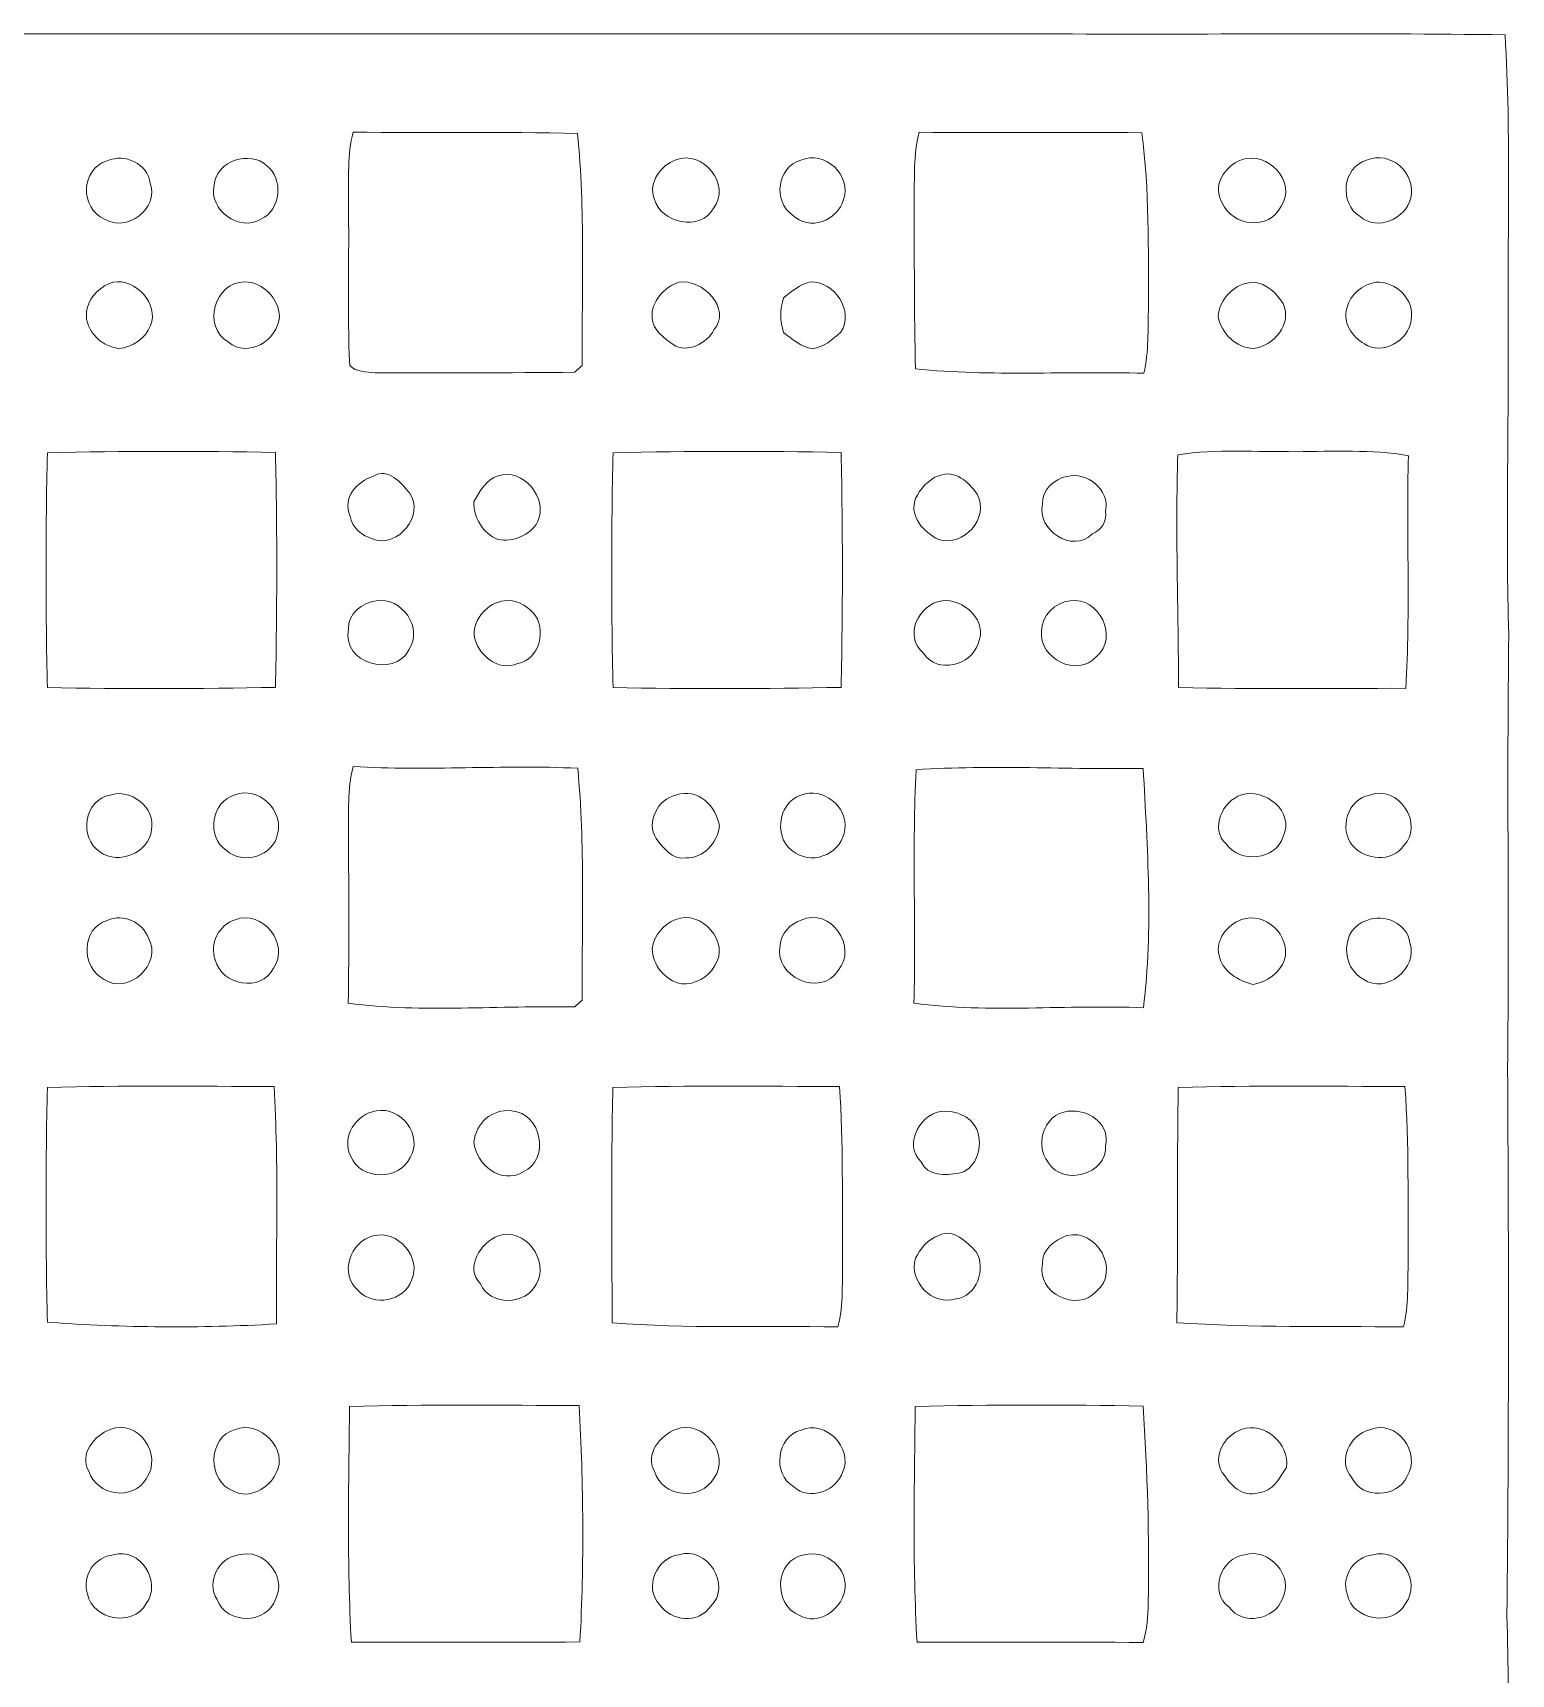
# Model space of a CAD drawing. Header units: centimetres. Extents: x -15.9 to 15.9, y -16 to 16.
# Drawn here: x 0.02 to 15.88, y -1.61 to 15.99 of the extents above; entities that cross this region are included whole.
import ezdxf

# ---------------------------------------------------------------- set-up
doc = ezdxf.new("R2010")
doc.units = ezdxf.units.CM
doc.header["$MEASUREMENT"] = 0
doc.layers.add('Layer 1', color=7, linetype='Continuous')

msp = doc.modelspace()

# ---------------------------------------------------------------- linework, layer by layer
at = {"layer": 'Layer 1', "color": 251, "lineweight": 9}
for points, knots in [([(-15.84223, 15.97032), (-15.18677, 15.98866), (-14.53061, 15.98125), (-13.87479, 15.98161), (-13.87479, 15.98161), (-5.5256, 15.98161), (2.82325, 15.98161), (11.17244, 15.98161), (11.17244, 15.98161), (12.71972, 15.97561), (14.26736, 15.99395), (15.81464, 15.97244), (15.81464, 15.97244), (15.87955, 14.88976), (15.83757, 13.80532), (15.84745, 12.72159), (15.84745, 12.72159), (15.85168, 11.66008), (15.8224, 10.59822), (15.8538, 9.5367), (15.8538, 9.5367), (15.83334, 7.98555), (15.85733, 6.43438), (15.84145, 4.88322), (15.84145, 4.88322), (15.8531, 2.92636), (15.85627, 0.9695), (15.83299, -0.987), (15.83299, -0.987), (15.86721, -2.02205), (15.8344, -3.05746), (15.85027, -4.09251), (15.85027, -4.09251), (15.84286, -7.57408), (15.84957, -11.056), (15.84921, -14.53756), (15.84921, -14.53756), (15.83475, -15.01875), (15.87638, -15.50452), (15.81605, -15.98324), (15.81605, -15.98324), (5.26976, -15.97548), (-5.27689, -15.98289), (-15.82318, -15.97972), (-15.82318, -15.97972), (-15.87822, -15.07519), (-15.84012, -14.16891), (-15.85035, -13.26368), (-15.85035, -13.26368), (-15.84506, -3.51889), (-15.86093, 6.22589), (-15.84223, 15.97032), (-15.84223, 15.97032), (-15.84223, 15.97032), (-15.84223, 15.97032), (-15.84223, 15.97032)], [0, 0, 0, 0, 0.06666667, 0.06666667, 0.06666667, 0.06666667, 0.13333333, 0.13333333, 0.13333333, 0.13333333, 0.2, 0.2, 0.2, 0.2, 0.26666667, 0.26666667, 0.26666667, 0.26666667, 0.33333333, 0.33333333, 0.33333333, 0.33333333, 0.4, 0.4, 0.4, 0.4, 0.46666667, 0.46666667, 0.46666667, 0.46666667, 0.53333333, 0.53333333, 0.53333333, 0.53333333, 0.6, 0.6, 0.6, 0.6, 0.66666667, 0.66666667, 0.66666667, 0.66666667, 0.73333333, 0.73333333, 0.73333333, 0.73333333, 0.8, 0.8, 0.8, 0.8, 0.86666667, 0.86666667, 0.86666667, 0.86666667, 1, 1, 1, 1]), ([(3.45719, 14.92892), (3.39157, 14.68621), (3.4138, 14.43115), (3.40639, 14.18244), (3.40639, 14.18244), (3.41768, 13.59648), (3.39334, 13.01016), (3.4205, 12.42455), (3.4205, 12.42455), (3.49211, 12.35435), (3.59901, 12.35611), (3.69214, 12.348), (3.69214, 12.348), (4.40652, 12.34059), (5.12124, 12.34835), (5.83597, 12.35258), (5.83597, 12.35258), (5.86137, 12.37692), (5.88677, 12.40127), (5.91252, 12.42561), (5.91252, 12.42561), (5.91252, 13.25534), (5.94604, 14.08754), (5.8656, 14.91445), (5.8656, 14.91445), (5.06303, 14.9335), (4.25976, 14.91657), (3.45719, 14.92892), (3.45719, 14.92892), (3.45719, 14.92892), (3.45719, 14.92892), (3.45719, 14.92892)], [0, 0, 0, 0, 0.11111111, 0.11111111, 0.11111111, 0.11111111, 0.22222222, 0.22222222, 0.22222222, 0.22222222, 0.33333333, 0.33333333, 0.33333333, 0.33333333, 0.44444444, 0.44444444, 0.44444444, 0.44444444, 0.55555556, 0.55555556, 0.55555556, 0.55555556, 0.66666667, 0.66666667, 0.66666667, 0.66666667, 0.77777778, 0.77777778, 0.77777778, 0.77777778, 1, 1, 1, 1]), ([(9.52779, 14.92751), (9.46711, 14.68409), (9.48052, 14.4308), (9.47452, 14.18244), (9.47452, 14.18244), (9.47699, 13.58448), (9.47593, 12.98652), (9.49004, 12.38892), (9.49004, 12.38892), (10.3039, 12.30672), (11.12305, 12.36669), (11.93903, 12.34165), (11.93903, 12.34165), (11.99441, 12.57448), (11.98065, 12.81649), (11.98983, 13.05355), (11.98983, 13.05355), (11.98665, 13.67691), (11.99794, 14.30309), (11.91821, 14.92257), (11.91821, 14.92257), (11.12129, 14.92539), (10.3247, 14.92045), (9.52779, 14.92751), (9.52779, 14.92751), (9.52779, 14.92751), (9.52779, 14.92751), (9.52779, 14.92751)], [0, 0, 0, 0, 0.125, 0.125, 0.125, 0.125, 0.25, 0.25, 0.25, 0.25, 0.375, 0.375, 0.375, 0.375, 0.5, 0.5, 0.5, 0.5, 0.625, 0.625, 0.625, 0.625, 0.75, 0.75, 0.75, 0.75, 1, 1, 1, 1]), ([(0.81946, 14.62165), (0.53371, 14.53804), (0.52136, 14.108), (0.79159, 13.99617), (0.79159, 13.99617), (1.02231, 13.84624), (1.38109, 14.10942), (1.28019, 14.37964), (1.28019, 14.37964), (1.25832, 14.59025), (1.00749, 14.70455), (0.81946, 14.62165), (0.81946, 14.62165), (0.81946, 14.62165), (0.81946, 14.62165), (0.81946, 14.62165)], [0, 0, 0, 0, 0.2, 0.2, 0.2, 0.2, 0.4, 0.4, 0.4, 0.4, 0.6, 0.6, 0.6, 0.6, 1, 1, 1, 1]), ([(2.19141, 14.62765), (2.07429, 14.59166), (1.97516, 14.48265), (1.96528, 14.35918), (1.96528, 14.35918), (1.90602, 14.09284), (2.2401, 13.85154), (2.46834, 13.99547), (2.46834, 13.99547), (2.6839, 14.09319), (2.71458, 14.42903), (2.52832, 14.57014), (2.52832, 14.57014), (2.44118, 14.65763), (2.30325, 14.6594), (2.19141, 14.62765), (2.19141, 14.62765), (2.19141, 14.62765), (2.19141, 14.62765), (2.19141, 14.62765)], [0, 0, 0, 0, 0.16666667, 0.16666667, 0.16666667, 0.16666667, 0.33333333, 0.33333333, 0.33333333, 0.33333333, 0.5, 0.5, 0.5, 0.5, 0.66666667, 0.66666667, 0.66666667, 0.66666667, 1, 1, 1, 1]), ([(6.91723, 14.63012), (6.75778, 14.57297), (6.62125, 14.3874), (6.68581, 14.2156), (6.68581, 14.2156), (6.75601, 13.94784), (7.18923, 13.85824), (7.32469, 14.11577), (7.32469, 14.11577), (7.51872, 14.35954), (7.20581, 14.7483), (6.91723, 14.63012), (6.91723, 14.63012), (6.91723, 14.63012), (6.91723, 14.63012), (6.91723, 14.63012)], [0, 0, 0, 0, 0.2, 0.2, 0.2, 0.2, 0.4, 0.4, 0.4, 0.4, 0.6, 0.6, 0.6, 0.6, 1, 1, 1, 1]), ([(8.25919, 14.62765), (8.00908, 14.5578), (7.95405, 14.18703), (8.17171, 14.03921), (8.17171, 14.03921), (8.34528, 13.86212), (8.65784, 13.97748), (8.71675, 14.20537), (8.71675, 14.20537), (8.812, 14.46537), (8.51673, 14.73665), (8.25919, 14.62765), (8.25919, 14.62765), (8.25919, 14.62765), (8.25919, 14.62765), (8.25919, 14.62765)], [0, 0, 0, 0, 0.2, 0.2, 0.2, 0.2, 0.4, 0.4, 0.4, 0.4, 0.6, 0.6, 0.6, 0.6, 1, 1, 1, 1]), ([(12.98536, 14.63012), (12.8058, 14.56979), (12.6661, 14.34472), (12.78111, 14.16974), (12.78111, 14.16974), (12.88729, 13.91468), (13.28628, 13.87164), (13.41152, 14.1327), (13.41152, 14.1327), (13.58756, 14.39517), (13.26265, 14.73489), (12.98536, 14.63012), (12.98536, 14.63012), (12.98536, 14.63012), (12.98536, 14.63012), (12.98536, 14.63012)], [0, 0, 0, 0, 0.2, 0.2, 0.2, 0.2, 0.4, 0.4, 0.4, 0.4, 0.6, 0.6, 0.6, 0.6, 1, 1, 1, 1]), ([(14.32663, 14.62765), (14.0691, 14.55497), (14.03029, 14.15951), (14.2596, 14.02334), (14.2596, 14.02334), (14.44234, 13.86141), (14.74961, 13.9997), (14.80146, 14.2216), (14.80146, 14.2216), (14.8632, 14.49218), (14.58733, 14.7363), (14.32663, 14.62765), (14.32663, 14.62765), (14.32663, 14.62765), (14.32663, 14.62765), (14.32663, 14.62765)], [0, 0, 0, 0, 0.2, 0.2, 0.2, 0.2, 0.4, 0.4, 0.4, 0.4, 0.6, 0.6, 0.6, 0.6, 1, 1, 1, 1]), ([(0.88402, 13.3206), (0.7549, 13.27827), (0.63461, 13.17702), (0.60568, 13.03909), (0.60568, 13.03909), (0.54923, 12.82707), (0.74361, 12.63092), (0.94152, 12.60835), (0.94152, 12.60835), (1.08757, 12.61893), (1.23292, 12.71242), (1.28301, 12.85353), (1.28301, 12.85353), (1.38002, 13.08848), (1.12179, 13.35976), (0.88402, 13.3206), (0.88402, 13.3206), (0.88402, 13.3206), (0.88402, 13.3206), (0.88402, 13.3206)], [0, 0, 0, 0, 0.16666667, 0.16666667, 0.16666667, 0.16666667, 0.33333333, 0.33333333, 0.33333333, 0.33333333, 0.5, 0.5, 0.5, 0.5, 0.66666667, 0.66666667, 0.66666667, 0.66666667, 1, 1, 1, 1]), ([(2.29337, 13.32237), (1.96881, 13.31919), (1.83511, 12.83871), (2.11768, 12.67784), (2.11768, 12.67784), (2.32901, 12.49722), (2.65073, 12.69619), (2.66661, 12.94737), (2.66661, 12.94737), (2.66344, 13.1421), (2.48845, 13.32131), (2.29337, 13.32237), (2.29337, 13.32237), (2.29337, 13.32237), (2.29337, 13.32237), (2.29337, 13.32237)], [0, 0, 0, 0, 0.2, 0.2, 0.2, 0.2, 0.4, 0.4, 0.4, 0.4, 0.6, 0.6, 0.6, 0.6, 1, 1, 1, 1]), ([(6.95145, 13.31955), (6.79482, 13.2631), (6.64877, 13.11247), (6.665, 12.93572), (6.665, 12.93572), (6.6717, 12.80449), (6.79235, 12.71806), (6.89148, 12.65033), (6.89148, 12.65033), (7.04247, 12.55014), (7.24955, 12.66232), (7.32787, 12.80625), (7.32787, 12.80625), (7.52084, 13.03485), (7.2051, 13.35941), (6.95145, 13.31955), (6.95145, 13.31955), (6.95145, 13.31955), (6.95145, 13.31955), (6.95145, 13.31955)], [0, 0, 0, 0, 0.16666667, 0.16666667, 0.16666667, 0.16666667, 0.33333333, 0.33333333, 0.33333333, 0.33333333, 0.5, 0.5, 0.5, 0.5, 0.66666667, 0.66666667, 0.66666667, 0.66666667, 1, 1, 1, 1]), ([(8.36045, 13.32202), (8.25073, 13.29626), (8.16007, 13.21936), (8.0754, 13.15162), (8.0754, 13.15162), (8.03413, 13.03274), (8.03413, 12.89798), (8.0754, 12.77944), (8.0754, 12.77944), (8.16713, 12.70889), (8.26485, 12.61928), (8.3855, 12.60411), (8.3855, 12.60411), (8.50509, 12.61928), (8.60245, 12.70571), (8.68994, 12.78227), (8.68994, 12.78227), (8.8367, 13.00945), (8.61762, 13.33295), (8.36045, 13.32202), (8.36045, 13.32202), (8.36045, 13.32202), (8.36045, 13.32202), (8.36045, 13.32202)], [0, 0, 0, 0, 0.14285714, 0.14285714, 0.14285714, 0.14285714, 0.28571429, 0.28571429, 0.28571429, 0.28571429, 0.42857143, 0.42857143, 0.42857143, 0.42857143, 0.57142857, 0.57142857, 0.57142857, 0.57142857, 0.71428571, 0.71428571, 0.71428571, 0.71428571, 1, 1, 1, 1]), ([(13.12083, 13.31743), (12.9201, 13.31708), (12.74865, 13.14457), (12.73595, 12.94737), (12.73595, 12.94737), (12.77511, 12.76957), (12.9261, 12.61505), (13.11307, 12.60835), (13.11307, 12.60835), (13.33003, 12.63057), (13.5364, 12.8694), (13.43304, 13.09024), (13.43304, 13.09024), (13.3639, 13.19854), (13.25489, 13.3079), (13.12083, 13.31743), (13.12083, 13.31743), (13.12083, 13.31743), (13.12083, 13.31743), (13.12083, 13.31743)], [0, 0, 0, 0, 0.16666667, 0.16666667, 0.16666667, 0.16666667, 0.33333333, 0.33333333, 0.33333333, 0.33333333, 0.5, 0.5, 0.5, 0.5, 0.66666667, 0.66666667, 0.66666667, 0.66666667, 1, 1, 1, 1]), ([(14.42893, 13.3199), (14.28429, 13.2945), (14.14636, 13.18796), (14.11708, 13.03909), (14.11708, 13.03909), (14.07016, 12.87999), (14.17599, 12.73429), (14.30475, 12.65774), (14.30475, 12.65774), (14.49525, 12.52685), (14.78241, 12.69548), (14.8057, 12.91209), (14.8057, 12.91209), (14.85191, 13.1354), (14.63848, 13.32942), (14.42893, 13.3199), (14.42893, 13.3199), (14.42893, 13.3199), (14.42893, 13.3199), (14.42893, 13.3199)], [0, 0, 0, 0, 0.16666667, 0.16666667, 0.16666667, 0.16666667, 0.33333333, 0.33333333, 0.33333333, 0.33333333, 0.5, 0.5, 0.5, 0.5, 0.66666667, 0.66666667, 0.66666667, 0.66666667, 1, 1, 1, 1]), ([(0.17705, 11.49004), (0.15835, 10.65008), (0.158, 9.80941), (0.17705, 8.96944), (0.17705, 8.96944), (0.99267, 8.95463), (1.8083, 8.95463), (2.62393, 8.97262), (2.62393, 8.97262), (2.64226, 9.81258), (2.64263, 10.65325), (2.62393, 11.49322), (2.62393, 11.49322), (1.8083, 11.50803), (0.99232, 11.50839), (0.17705, 11.49004), (0.17705, 11.49004), (0.17705, 11.49004), (0.17705, 11.49004), (0.17705, 11.49004)], [0, 0, 0, 0, 0.16666667, 0.16666667, 0.16666667, 0.16666667, 0.33333333, 0.33333333, 0.33333333, 0.33333333, 0.5, 0.5, 0.5, 0.5, 0.66666667, 0.66666667, 0.66666667, 0.66666667, 1, 1, 1, 1]), ([(6.24484, 11.49004), (6.22614, 10.65008), (6.22579, 9.80941), (6.24484, 8.96944), (6.24484, 8.96944), (7.06046, 8.95463), (7.87608, 8.95463), (8.69171, 8.97262), (8.69171, 8.97262), (8.71005, 9.81258), (8.7104, 10.65325), (8.69171, 11.49322), (8.69171, 11.49322), (7.87608, 11.50803), (7.06011, 11.50839), (6.24484, 11.49004), (6.24484, 11.49004), (6.24484, 11.49004), (6.24484, 11.49004), (6.24484, 11.49004)], [0, 0, 0, 0, 0.16666667, 0.16666667, 0.16666667, 0.16666667, 0.33333333, 0.33333333, 0.33333333, 0.33333333, 0.5, 0.5, 0.5, 0.5, 0.66666667, 0.66666667, 0.66666667, 0.66666667, 1, 1, 1, 1]), ([(12.30345, 11.46817), (12.2784, 10.63738), (12.30838, 9.80165), (12.31262, 8.96944), (12.31262, 8.96944), (13.12436, 8.95216), (13.93645, 8.96308), (14.74855, 8.96204), (14.74855, 8.96204), (14.80005, 9.79247), (14.75384, 10.62538), (14.77748, 11.45688), (14.77748, 11.45688), (14.38025, 11.52955), (13.97208, 11.49815), (13.57133, 11.50486), (13.57133, 11.50486), (13.1487, 11.49322), (12.72184, 11.53414), (12.30345, 11.46817), (12.30345, 11.46817), (12.30345, 11.46817), (12.30345, 11.46817), (12.30345, 11.46817)], [0, 0, 0, 0, 0.14285714, 0.14285714, 0.14285714, 0.14285714, 0.28571429, 0.28571429, 0.28571429, 0.28571429, 0.42857143, 0.42857143, 0.42857143, 0.42857143, 0.57142857, 0.57142857, 0.57142857, 0.57142857, 0.71428571, 0.71428571, 0.71428571, 0.71428571, 1, 1, 1, 1]), ([(3.6745, 11.23675), (3.50164, 11.18418), (3.33725, 11.00638), (3.42438, 10.81024), (3.42438, 10.81024), (3.4392, 10.68218), (3.55808, 10.60139), (3.67097, 10.56259), (3.67097, 10.56259), (3.94014, 10.46346), (4.22836, 10.824), (4.06256, 11.05754), (4.06256, 11.05754), (3.96907, 11.16407), (3.83925, 11.33588), (3.6745, 11.23675), (3.6745, 11.23675), (3.6745, 11.23675), (3.6745, 11.23675), (3.6745, 11.23675)], [0, 0, 0, 0, 0.16666667, 0.16666667, 0.16666667, 0.16666667, 0.33333333, 0.33333333, 0.33333333, 0.33333333, 0.5, 0.5, 0.5, 0.5, 0.66666667, 0.66666667, 0.66666667, 0.66666667, 1, 1, 1, 1]), ([(5.01294, 11.24204), (4.88064, 11.21029), (4.81785, 11.07024), (4.75294, 10.96581), (4.75294, 10.96581), (4.74306, 10.80107), (4.85243, 10.61903), (5.00976, 10.55941), (5.00976, 10.55941), (5.17028, 10.5259), (5.35549, 10.60351), (5.43627, 10.74744), (5.43627, 10.74744), (5.55622, 10.99756), (5.2814, 11.332), (5.01294, 11.24204), (5.01294, 11.24204), (5.01294, 11.24204), (5.01294, 11.24204), (5.01294, 11.24204)], [0, 0, 0, 0, 0.16666667, 0.16666667, 0.16666667, 0.16666667, 0.33333333, 0.33333333, 0.33333333, 0.33333333, 0.5, 0.5, 0.5, 0.5, 0.66666667, 0.66666667, 0.66666667, 0.66666667, 1, 1, 1, 1]), ([(9.73946, 11.24345), (9.62586, 11.20359), (9.54119, 11.10128), (9.48897, 10.99686), (9.48897, 10.99686), (9.42125, 10.80283), (9.57824, 10.63561), (9.73662, 10.55871), (9.73662, 10.55871), (10.00651, 10.4751), (10.28697, 10.78942), (10.15221, 11.04519), (10.15221, 11.04519), (10.06189, 11.17325), (9.91443, 11.31259), (9.73946, 11.24345), (9.73946, 11.24345), (9.73946, 11.24345), (9.73946, 11.24345), (9.73946, 11.24345)], [0, 0, 0, 0, 0.16666667, 0.16666667, 0.16666667, 0.16666667, 0.33333333, 0.33333333, 0.33333333, 0.33333333, 0.5, 0.5, 0.5, 0.5, 0.66666667, 0.66666667, 0.66666667, 0.66666667, 1, 1, 1, 1]), ([(11.11635, 11.23604), (10.9763, 11.21135), (10.844, 11.08893), (10.85282, 10.9383), (10.85282, 10.9383), (10.78438, 10.65925), (11.17703, 10.40595), (11.38516, 10.61833), (11.38516, 10.61833), (11.48606, 10.65996), (11.54709, 10.75909), (11.52945, 10.86492), (11.52945, 10.86492), (11.57672, 11.09705), (11.32907, 11.28543), (11.11635, 11.23604), (11.11635, 11.23604), (11.11635, 11.23604), (11.11635, 11.23604), (11.11635, 11.23604)], [0, 0, 0, 0, 0.16666667, 0.16666667, 0.16666667, 0.16666667, 0.33333333, 0.33333333, 0.33333333, 0.33333333, 0.5, 0.5, 0.5, 0.5, 0.66666667, 0.66666667, 0.66666667, 0.66666667, 1, 1, 1, 1]), ([(3.70555, 9.90078), (3.55491, 9.88101), (3.39828, 9.76355), (3.40921, 9.59774), (3.40921, 9.59774), (3.32772, 9.23297), (3.89675, 9.06752), (4.05621, 9.37514), (4.05621, 9.37514), (4.2146, 9.60974), (3.97754, 9.94593), (3.70555, 9.90078), (3.70555, 9.90078), (3.70555, 9.90078), (3.70555, 9.90078), (3.70555, 9.90078)], [0, 0, 0, 0, 0.2, 0.2, 0.2, 0.2, 0.4, 0.4, 0.4, 0.4, 0.6, 0.6, 0.6, 0.6, 1, 1, 1, 1]), ([(5.08138, 9.90147), (4.90181, 9.8789), (4.74764, 9.7138), (4.75682, 9.53001), (4.75682, 9.53001), (4.78574, 9.3254), (5.01118, 9.1349), (5.22355, 9.22803), (5.22355, 9.22803), (5.45743, 9.27248), (5.54175, 9.60303), (5.38724, 9.77272), (5.38724, 9.77272), (5.31104, 9.85597), (5.19638, 9.9177), (5.08138, 9.90147), (5.08138, 9.90147), (5.08138, 9.90147), (5.08138, 9.90147), (5.08138, 9.90147)], [0, 0, 0, 0, 0.16666667, 0.16666667, 0.16666667, 0.16666667, 0.33333333, 0.33333333, 0.33333333, 0.33333333, 0.5, 0.5, 0.5, 0.5, 0.66666667, 0.66666667, 0.66666667, 0.66666667, 1, 1, 1, 1]), ([(9.77261, 9.90184), (9.51932, 9.86374), (9.35881, 9.52154), (9.5747, 9.3388), (9.5747, 9.3388), (9.72252, 9.11444), (10.08871, 9.20263), (10.16032, 9.44464), (10.16032, 9.44464), (10.27674, 9.67712), (10.00369, 9.93253), (9.77261, 9.90184), (9.77261, 9.90184), (9.77261, 9.90184), (9.77261, 9.90184), (9.77261, 9.90184)], [0, 0, 0, 0, 0.2, 0.2, 0.2, 0.2, 0.4, 0.4, 0.4, 0.4, 0.6, 0.6, 0.6, 0.6, 1, 1, 1, 1]), ([(11.14916, 9.90147), (10.98335, 9.88242), (10.8433, 9.7452), (10.84048, 9.5748), (10.84048, 9.5748), (10.81261, 9.28341), (11.22677, 9.06999), (11.43067, 9.30211), (11.43067, 9.30211), (11.67656, 9.50601), (11.45784, 9.94875), (11.14916, 9.90147), (11.14916, 9.90147), (11.14916, 9.90147), (11.14916, 9.90147), (11.14916, 9.90147)], [0, 0, 0, 0, 0.2, 0.2, 0.2, 0.2, 0.4, 0.4, 0.4, 0.4, 0.6, 0.6, 0.6, 0.6, 1, 1, 1, 1]), ([(3.45754, 8.12313), (3.39263, 7.87901), (3.41239, 7.6236), (3.40639, 7.37383), (3.40639, 7.37383), (3.41203, 6.77728), (3.4145, 6.18038), (3.40463, 5.58384), (3.40463, 5.58384), (4.20966, 5.48012), (5.0267, 5.56267), (5.83597, 5.54397), (5.83597, 5.54397), (5.86137, 5.56831), (5.88677, 5.59265), (5.91252, 5.617), (5.91252, 5.617), (5.91252, 6.44638), (5.94568, 7.27823), (5.86596, 8.10514), (5.86596, 8.10514), (5.06303, 8.14253), (4.25976, 8.0748), (3.45754, 8.12313), (3.45754, 8.12313), (3.45754, 8.12313), (3.45754, 8.12313), (3.45754, 8.12313)], [0, 0, 0, 0, 0.125, 0.125, 0.125, 0.125, 0.25, 0.25, 0.25, 0.25, 0.375, 0.375, 0.375, 0.375, 0.5, 0.5, 0.5, 0.5, 0.625, 0.625, 0.625, 0.625, 0.75, 0.75, 0.75, 0.75, 1, 1, 1, 1]), ([(9.49675, 8.08891), (9.4523, 7.25459), (9.49568, 6.41851), (9.4724, 5.58384), (9.4724, 5.58384), (10.28732, 5.47765), (11.11494, 5.57008), (11.93479, 5.53515), (11.93479, 5.53515), (12.03992, 6.38746), (11.97677, 7.24859), (11.93303, 8.10302), (11.93303, 8.10302), (11.12093, 8.08925), (10.30813, 8.14359), (9.49675, 8.08891), (9.49675, 8.08891), (9.49675, 8.08891), (9.49675, 8.08891), (9.49675, 8.08891)], [0, 0, 0, 0, 0.16666667, 0.16666667, 0.16666667, 0.16666667, 0.33333333, 0.33333333, 0.33333333, 0.33333333, 0.5, 0.5, 0.5, 0.5, 0.66666667, 0.66666667, 0.66666667, 0.66666667, 1, 1, 1, 1]), ([(14.36261, 7.81657), (14.1259, 7.77882), (14.02747, 7.45109), (14.17881, 7.2754), (14.17881, 7.2754), (14.31287, 7.11807), (14.6025, 7.08914), (14.72738, 7.27576), (14.72738, 7.27576), (14.95422, 7.5033), (14.66459, 7.93933), (14.36261, 7.81657), (14.36261, 7.81657), (14.36261, 7.81657), (14.36261, 7.81657), (14.36261, 7.81657)], [0, 0, 0, 0, 0.2, 0.2, 0.2, 0.2, 0.4, 0.4, 0.4, 0.4, 0.6, 0.6, 0.6, 0.6, 1, 1, 1, 1]), ([(0.85121, 7.81621), (0.57216, 7.77423), (0.51113, 7.35125), (0.7415, 7.20873), (0.7415, 7.20873), (0.93835, 7.06197), (1.26961, 7.19779), (1.29395, 7.44403), (1.29395, 7.44403), (1.34299, 7.68145), (1.06887, 7.89524), (0.85121, 7.81621), (0.85121, 7.81621), (0.85121, 7.81621), (0.85121, 7.81621), (0.85121, 7.81621)], [0, 0, 0, 0, 0.2, 0.2, 0.2, 0.2, 0.4, 0.4, 0.4, 0.4, 0.6, 0.6, 0.6, 0.6, 1, 1, 1, 1]), ([(2.19141, 7.81904), (1.93494, 7.75271), (1.87991, 7.36889), (2.09722, 7.2239), (2.09722, 7.2239), (2.27502, 7.06197), (2.60593, 7.16287), (2.64757, 7.40276), (2.64757, 7.40276), (2.716, 7.65147), (2.44083, 7.91852), (2.19141, 7.81904), (2.19141, 7.81904), (2.19141, 7.81904), (2.19141, 7.81904), (2.19141, 7.81904)], [0, 0, 0, 0, 0.2, 0.2, 0.2, 0.2, 0.4, 0.4, 0.4, 0.4, 0.6, 0.6, 0.6, 0.6, 1, 1, 1, 1]), ([(6.91865, 7.81727), (6.72638, 7.77564), (6.59726, 7.52552), (6.70627, 7.35196), (6.70627, 7.35196), (6.78706, 7.25318), (6.8742, 7.11595), (7.02871, 7.14488), (7.02871, 7.14488), (7.21286, 7.13253), (7.36491, 7.30821), (7.38678, 7.48002), (7.38678, 7.48002), (7.35538, 7.69839), (7.15324, 7.89982), (6.91865, 7.81727), (6.91865, 7.81727), (6.91865, 7.81727), (6.91865, 7.81727), (6.91865, 7.81727)], [0, 0, 0, 0, 0.16666667, 0.16666667, 0.16666667, 0.16666667, 0.33333333, 0.33333333, 0.33333333, 0.33333333, 0.5, 0.5, 0.5, 0.5, 0.66666667, 0.66666667, 0.66666667, 0.66666667, 1, 1, 1, 1]), ([(8.26132, 7.81621), (7.99956, 7.73507), (7.96075, 7.31774), (8.2077, 7.19532), (8.2077, 7.19532), (8.407, 7.05809), (8.71252, 7.21049), (8.73192, 7.44862), (8.73192, 7.44862), (8.76332, 7.6945), (8.49803, 7.90935), (8.26132, 7.81621), (8.26132, 7.81621), (8.26132, 7.81621), (8.26132, 7.81621), (8.26132, 7.81621)], [0, 0, 0, 0, 0.2, 0.2, 0.2, 0.2, 0.4, 0.4, 0.4, 0.4, 0.6, 0.6, 0.6, 0.6, 1, 1, 1, 1]), ([(12.98607, 7.81939), (12.78428, 7.75659), (12.64352, 7.45426), (12.82097, 7.2934), (12.82097, 7.2934), (12.96773, 7.08244), (13.35966, 7.11348), (13.43339, 7.37242), (13.43339, 7.37242), (13.56286, 7.63982), (13.23478, 7.89594), (12.98607, 7.81939), (12.98607, 7.81939), (12.98607, 7.81939), (12.98607, 7.81939), (12.98607, 7.81939)], [0, 0, 0, 0, 0.2, 0.2, 0.2, 0.2, 0.4, 0.4, 0.4, 0.4, 0.6, 0.6, 0.6, 0.6, 1, 1, 1, 1]), ([(0.81911, 6.47284), (0.53583, 6.38711), (0.53583, 5.96519), (0.7863, 5.8403), (0.7863, 5.8403), (1.04136, 5.66039), (1.42095, 6.01246), (1.26149, 6.28163), (1.26149, 6.28163), (1.19482, 6.45379), (0.99514, 6.5508), (0.81911, 6.47284), (0.81911, 6.47284), (0.81911, 6.47284), (0.81911, 6.47284), (0.81911, 6.47284)], [0, 0, 0, 0, 0.2, 0.2, 0.2, 0.2, 0.4, 0.4, 0.4, 0.4, 0.6, 0.6, 0.6, 0.6, 1, 1, 1, 1]), ([(2.19141, 6.47848), (2.01749, 6.42733), (1.91096, 6.22236), (1.97904, 6.04809), (1.97904, 6.04809), (2.0436, 5.77716), (2.47328, 5.69284), (2.60169, 5.96131), (2.60169, 5.96131), (2.78268, 6.21601), (2.48634, 6.59666), (2.19141, 6.47848), (2.19141, 6.47848), (2.19141, 6.47848), (2.19141, 6.47848), (2.19141, 6.47848)], [0, 0, 0, 0, 0.2, 0.2, 0.2, 0.2, 0.4, 0.4, 0.4, 0.4, 0.6, 0.6, 0.6, 0.6, 1, 1, 1, 1]), ([(6.91723, 6.48095), (6.78741, 6.43403), (6.68405, 6.30809), (6.66429, 6.17156), (6.66429, 6.17156), (6.66994, 5.99623), (6.80223, 5.82408), (6.97897, 5.79303), (6.97897, 5.79303), (7.1222, 5.78139), (7.27178, 5.85865), (7.33739, 5.98847), (7.33739, 5.98847), (7.50743, 6.2333), (7.19346, 6.59525), (6.91723, 6.48095), (6.91723, 6.48095), (6.91723, 6.48095), (6.91723, 6.48095), (6.91723, 6.48095)], [0, 0, 0, 0, 0.16666667, 0.16666667, 0.16666667, 0.16666667, 0.33333333, 0.33333333, 0.33333333, 0.33333333, 0.5, 0.5, 0.5, 0.5, 0.66666667, 0.66666667, 0.66666667, 0.66666667, 1, 1, 1, 1]), ([(8.26167, 6.47389), (8.14455, 6.43579), (8.04718, 6.33172), (8.03977, 6.20543), (8.03977, 6.20543), (7.95758, 5.87276), (8.4744, 5.63675), (8.65925, 5.93556), (8.65925, 5.93556), (8.87621, 6.18391), (8.58023, 6.62418), (8.26167, 6.47389), (8.26167, 6.47389), (8.26167, 6.47389), (8.26167, 6.47389), (8.26167, 6.47389)], [0, 0, 0, 0, 0.2, 0.2, 0.2, 0.2, 0.4, 0.4, 0.4, 0.4, 0.6, 0.6, 0.6, 0.6, 1, 1, 1, 1]), ([(12.98536, 6.48095), (12.8372, 6.42697), (12.70173, 6.26117), (12.74653, 6.09748), (12.74653, 6.09748), (12.77899, 5.92532), (12.95608, 5.82267), (13.11272, 5.78598), (13.11272, 5.78598), (13.25453, 5.81208), (13.39988, 5.90663), (13.44786, 6.0495), (13.44786, 6.0495), (13.52088, 6.30774), (13.23936, 6.57479), (12.98536, 6.48095), (12.98536, 6.48095), (12.98536, 6.48095), (12.98536, 6.48095), (12.98536, 6.48095)], [0, 0, 0, 0, 0.16666667, 0.16666667, 0.16666667, 0.16666667, 0.33333333, 0.33333333, 0.33333333, 0.33333333, 0.5, 0.5, 0.5, 0.5, 0.66666667, 0.66666667, 0.66666667, 0.66666667, 1, 1, 1, 1]), ([(14.33086, 6.47248), (14.04687, 6.38746), (14.04723, 5.96519), (14.2977, 5.8403), (14.2977, 5.8403), (14.533, 5.67485), (14.88895, 5.96237), (14.79229, 6.23048), (14.79229, 6.23048), (14.77465, 6.43297), (14.51148, 6.55433), (14.33086, 6.47248), (14.33086, 6.47248), (14.33086, 6.47248), (14.33086, 6.47248), (14.33086, 6.47248)], [0, 0, 0, 0, 0.2, 0.2, 0.2, 0.2, 0.4, 0.4, 0.4, 0.4, 0.6, 0.6, 0.6, 0.6, 1, 1, 1, 1]), ([(0.17705, 4.68143), (0.15835, 3.84217), (0.15835, 3.00256), (0.17705, 2.1633), (0.17705, 2.1633), (0.99444, 2.10192), (1.81606, 2.09698), (2.63451, 2.1439), (2.63451, 2.1439), (2.62781, 2.99339), (2.66027, 3.84358), (2.6084, 4.69201), (2.6084, 4.69201), (1.79771, 4.69131), (0.98738, 4.7026), (0.17705, 4.68143), (0.17705, 4.68143), (0.17705, 4.68143), (0.17705, 4.68143), (0.17705, 4.68143)], [0, 0, 0, 0, 0.16666667, 0.16666667, 0.16666667, 0.16666667, 0.33333333, 0.33333333, 0.33333333, 0.33333333, 0.5, 0.5, 0.5, 0.5, 0.66666667, 0.66666667, 0.66666667, 0.66666667, 1, 1, 1, 1]), ([(6.24308, 4.68143), (6.22403, 3.84041), (6.23567, 2.99868), (6.23426, 2.15731), (6.23426, 2.15731), (7.04035, 2.09098), (7.84927, 2.12767), (8.65713, 2.11144), (8.65713, 2.11144), (8.72275, 2.35451), (8.69876, 2.60992), (8.70828, 2.85827), (8.70828, 2.85827), (8.70228, 3.46964), (8.7157, 4.08171), (8.67618, 4.69201), (8.67618, 4.69201), (7.86515, 4.69095), (7.05376, 4.7026), (6.24308, 4.68143), (6.24308, 4.68143), (6.24308, 4.68143), (6.24308, 4.68143), (6.24308, 4.68143)], [0, 0, 0, 0, 0.14285714, 0.14285714, 0.14285714, 0.14285714, 0.28571429, 0.28571429, 0.28571429, 0.28571429, 0.42857143, 0.42857143, 0.42857143, 0.42857143, 0.57142857, 0.57142857, 0.57142857, 0.57142857, 0.71428571, 0.71428571, 0.71428571, 0.71428571, 1, 1, 1, 1]), ([(12.30909, 4.68143), (12.29251, 3.84005), (12.30733, 2.99833), (12.29251, 2.15695), (12.29251, 2.15695), (13.10249, 2.10298), (13.91458, 2.12097), (14.72597, 2.11144), (14.72597, 2.11144), (14.78171, 2.34392), (14.76689, 2.58628), (14.77606, 2.823), (14.77606, 2.823), (14.77077, 3.446), (14.78453, 4.07007), (14.74043, 4.69166), (14.74043, 4.69166), (13.92975, 4.69131), (13.11907, 4.70295), (12.30909, 4.68143), (12.30909, 4.68143), (12.30909, 4.68143), (12.30909, 4.68143), (12.30909, 4.68143)], [0, 0, 0, 0, 0.14285714, 0.14285714, 0.14285714, 0.14285714, 0.28571429, 0.28571429, 0.28571429, 0.28571429, 0.42857143, 0.42857143, 0.42857143, 0.42857143, 0.57142857, 0.57142857, 0.57142857, 0.57142857, 0.71428571, 0.71428571, 0.71428571, 0.71428571, 1, 1, 1, 1]), ([(3.70484, 4.42849), (3.49035, 4.40097), (3.32525, 4.14662), (3.43355, 3.93989), (3.43355, 3.93989), (3.53304, 3.68201), (3.95849, 3.67601), (4.0682, 3.92966), (4.0682, 3.92966), (4.21037, 4.16038), (3.97472, 4.48246), (3.70484, 4.42849), (3.70484, 4.42849), (3.70484, 4.42849), (3.70484, 4.42849), (3.70484, 4.42849)], [0, 0, 0, 0, 0.2, 0.2, 0.2, 0.2, 0.4, 0.4, 0.4, 0.4, 0.6, 0.6, 0.6, 0.6, 1, 1, 1, 1]), ([(5.15546, 4.4306), (4.94203, 4.45107), (4.77516, 4.29831), (4.75153, 4.093), (4.75153, 4.093), (4.78046, 3.8524), (5.03905, 3.63509), (5.28211, 3.77373), (5.28211, 3.77373), (5.57562, 3.91096), (5.48002, 4.40203), (5.15546, 4.4306), (5.15546, 4.4306), (5.15546, 4.4306), (5.15546, 4.4306), (5.15546, 4.4306)], [0, 0, 0, 0, 0.2, 0.2, 0.2, 0.2, 0.4, 0.4, 0.4, 0.4, 0.6, 0.6, 0.6, 0.6, 1, 1, 1, 1]), ([(9.80366, 4.42672), (9.55424, 4.43025), (9.34858, 4.07112), (9.54966, 3.88168), (9.54966, 3.88168), (9.6181, 3.7247), (9.81494, 3.7374), (9.95077, 3.75997), (9.95077, 3.75997), (10.13138, 3.79208), (10.20476, 4.0168), (10.1642, 4.17625), (10.1642, 4.17625), (10.13421, 4.34029), (9.95783, 4.42849), (9.80366, 4.42672), (9.80366, 4.42672), (9.80366, 4.42672), (9.80366, 4.42672), (9.80366, 4.42672)], [0, 0, 0, 0, 0.16666667, 0.16666667, 0.16666667, 0.16666667, 0.33333333, 0.33333333, 0.33333333, 0.33333333, 0.5, 0.5, 0.5, 0.5, 0.66666667, 0.66666667, 0.66666667, 0.66666667, 1, 1, 1, 1]), ([(11.17985, 4.42602), (10.89445, 4.44577), (10.74346, 4.08876), (10.91597, 3.87181), (10.91597, 3.87181), (11.07754, 3.62098), (11.5478, 3.74445), (11.52945, 4.0556), (11.52945, 4.0556), (11.57919, 4.2715), (11.37211, 4.4306), (11.17985, 4.42602), (11.17985, 4.42602), (11.17985, 4.42602), (11.17985, 4.42602), (11.17985, 4.42602)], [0, 0, 0, 0, 0.2, 0.2, 0.2, 0.2, 0.4, 0.4, 0.4, 0.4, 0.6, 0.6, 0.6, 0.6, 1, 1, 1, 1]), ([(5.01611, 3.08758), (4.82632, 3.02161), (4.64993, 2.74468), (4.82173, 2.57535), (4.82173, 2.57535), (4.92933, 2.32981), (5.31279, 2.34463), (5.42498, 2.57429), (5.42498, 2.57429), (5.56998, 2.82123), (5.29374, 3.19094), (5.01611, 3.08758), (5.01611, 3.08758), (5.01611, 3.08758), (5.01611, 3.08758), (5.01611, 3.08758)], [0, 0, 0, 0, 0.2, 0.2, 0.2, 0.2, 0.4, 0.4, 0.4, 0.4, 0.6, 0.6, 0.6, 0.6, 1, 1, 1, 1]), ([(9.73981, 3.09252), (9.62516, 3.05618), (9.54155, 2.95141), (9.48897, 2.84769), (9.48897, 2.84769), (9.4142, 2.59898), (9.67243, 2.33334), (9.92325, 2.41377), (9.92325, 2.41377), (10.14621, 2.43282), (10.25134, 2.74362), (10.13986, 2.91895), (10.13986, 2.91895), (10.03685, 3.0202), (9.9042, 3.17577), (9.73981, 3.09252), (9.73981, 3.09252), (9.73981, 3.09252), (9.73981, 3.09252), (9.73981, 3.09252)], [0, 0, 0, 0, 0.16666667, 0.16666667, 0.16666667, 0.16666667, 0.33333333, 0.33333333, 0.33333333, 0.33333333, 0.5, 0.5, 0.5, 0.5, 0.66666667, 0.66666667, 0.66666667, 0.66666667, 1, 1, 1, 1]), ([(11.11458, 3.09146), (10.98547, 3.04666), (10.8433, 2.94153), (10.85247, 2.78948), (10.85247, 2.78948), (10.7805, 2.47727), (11.22536, 2.25926), (11.43067, 2.49386), (11.43067, 2.49386), (11.69279, 2.71187), (11.4335, 3.17295), (11.11458, 3.09146), (11.11458, 3.09146), (11.11458, 3.09146), (11.11458, 3.09146), (11.11458, 3.09146)], [0, 0, 0, 0, 0.2, 0.2, 0.2, 0.2, 0.4, 0.4, 0.4, 0.4, 0.6, 0.6, 0.6, 0.6, 1, 1, 1, 1]), ([(3.67274, 3.08899), (3.42438, 3.03219), (3.30232, 2.6706), (3.51293, 2.50091), (3.51293, 2.50091), (3.67238, 2.32382), (4.0047, 2.38626), (4.08337, 2.61239), (4.08337, 2.61239), (4.19838, 2.85686), (3.93485, 3.15849), (3.67274, 3.08899), (3.67274, 3.08899), (3.67274, 3.08899), (3.67274, 3.08899), (3.67274, 3.08899)], [0, 0, 0, 0, 0.2, 0.2, 0.2, 0.2, 0.4, 0.4, 0.4, 0.4, 0.6, 0.6, 0.6, 0.6, 1, 1, 1, 1]), ([(3.41909, 1.25949), (3.40921, 0.4167), (3.39016, -0.42679), (3.43814, -1.26887), (3.43814, -1.26887), (4.25517, -1.26993), (5.07255, -1.27028), (5.88995, -1.26817), (5.88995, -1.26817), (5.93651, -0.42291), (5.9284, 0.42517), (5.88077, 1.27007), (5.88077, 1.27007), (5.05986, 1.26901), (4.23929, 1.28136), (3.41909, 1.25949), (3.41909, 1.25949), (3.41909, 1.25949), (3.41909, 1.25949), (3.41909, 1.25949)], [0, 0, 0, 0, 0.16666667, 0.16666667, 0.16666667, 0.16666667, 0.33333333, 0.33333333, 0.33333333, 0.33333333, 0.5, 0.5, 0.5, 0.5, 0.66666667, 0.66666667, 0.66666667, 0.66666667, 1, 1, 1, 1]), ([(9.48686, 1.25913), (9.47699, 0.4167), (9.45794, -0.42679), (9.50591, -1.26852), (9.50591, -1.26852), (10.31484, -1.27134), (11.12411, -1.26605), (11.93373, -1.27311), (11.93373, -1.27311), (11.97007, -1.13411), (11.9863, -0.99018), (11.98489, -0.8466), (11.98489, -0.8466), (12.00217, -0.14281), (11.97571, 0.56063), (11.93268, 1.26266), (11.93268, 1.26266), (11.11741, 1.27712), (10.30178, 1.27818), (9.48686, 1.25913), (9.48686, 1.25913), (9.48686, 1.25913), (9.48686, 1.25913), (9.48686, 1.25913)], [0, 0, 0, 0, 0.14285714, 0.14285714, 0.14285714, 0.14285714, 0.28571429, 0.28571429, 0.28571429, 0.28571429, 0.42857143, 0.42857143, 0.42857143, 0.42857143, 0.57142857, 0.57142857, 0.57142857, 0.57142857, 0.71428571, 0.71428571, 0.71428571, 0.71428571, 1, 1, 1, 1]), ([(0.8498, 1.01219), (0.68435, 0.94939), (0.51219, 0.74372), (0.62226, 0.56381), (0.62226, 0.56381), (0.69846, 0.30134), (1.10345, 0.23961), (1.23609, 0.48373), (1.23609, 0.48373), (1.42201, 0.73314), (1.1546, 1.13249), (0.8498, 1.01219), (0.8498, 1.01219), (0.8498, 1.01219), (0.8498, 1.01219), (0.8498, 1.01219)], [0, 0, 0, 0, 0.2, 0.2, 0.2, 0.2, 0.4, 0.4, 0.4, 0.4, 0.6, 0.6, 0.6, 0.6, 1, 1, 1, 1]), ([(2.19141, 1.01042), (1.8912, 0.93246), (1.89049, 0.45127), (2.17519, 0.35108), (2.17519, 0.35108), (2.34064, 0.25583), (2.5523, 0.38319), (2.62957, 0.53806), (2.62957, 0.53806), (2.7728, 0.79029), (2.45706, 1.11979), (2.19141, 1.01042), (2.19141, 1.01042), (2.19141, 1.01042), (2.19141, 1.01042), (2.19141, 1.01042)], [0, 0, 0, 0, 0.2, 0.2, 0.2, 0.2, 0.4, 0.4, 0.4, 0.4, 0.6, 0.6, 0.6, 0.6, 1, 1, 1, 1]), ([(6.91723, 1.01289), (6.75213, 0.94798), (6.58104, 0.74478), (6.68969, 0.56381), (6.68969, 0.56381), (6.77154, 0.28229), (7.18499, 0.23678), (7.32928, 0.49255), (7.32928, 0.49255), (7.51272, 0.74161), (7.21075, 1.13037), (6.91723, 1.01289), (6.91723, 1.01289), (6.91723, 1.01289), (6.91723, 1.01289), (6.91723, 1.01289)], [0, 0, 0, 0, 0.2, 0.2, 0.2, 0.2, 0.4, 0.4, 0.4, 0.4, 0.6, 0.6, 0.6, 0.6, 1, 1, 1, 1]), ([(8.26201, 1.00584), (8.00167, 0.93564), (7.94735, 0.53629), (8.1823, 0.39836), (8.1823, 0.39836), (8.35621, 0.24137), (8.6402, 0.34826), (8.7104, 0.56028), (8.7104, 0.56028), (8.82118, 0.81675), (8.52484, 1.11591), (8.26201, 1.00584), (8.26201, 1.00584), (8.26201, 1.00584), (8.26201, 1.00584), (8.26201, 1.00584)], [0, 0, 0, 0, 0.2, 0.2, 0.2, 0.2, 0.4, 0.4, 0.4, 0.4, 0.6, 0.6, 0.6, 0.6, 1, 1, 1, 1]), ([(12.98642, 1.01078), (12.81039, 0.95222), (12.66963, 0.72538), (12.78075, 0.55181), (12.78075, 0.55181), (12.86189, 0.42446), (12.99595, 0.27136), (13.16951, 0.33344), (13.16951, 0.33344), (13.32262, 0.33874), (13.396, 0.49466), (13.46902, 0.60544), (13.46902, 0.60544), (13.5043, 0.85556), (13.23196, 1.10356), (12.98642, 1.01078), (12.98642, 1.01078), (12.98642, 1.01078), (12.98642, 1.01078), (12.98642, 1.01078)], [0, 0, 0, 0, 0.16666667, 0.16666667, 0.16666667, 0.16666667, 0.33333333, 0.33333333, 0.33333333, 0.33333333, 0.5, 0.5, 0.5, 0.5, 0.66666667, 0.66666667, 0.66666667, 0.66666667, 1, 1, 1, 1]), ([(14.36331, 1.00796), (14.14918, 0.95716), (14.00948, 0.67705), (14.17035, 0.49431), (14.17035, 0.49431), (14.2783, 0.26183), (14.65612, 0.27594), (14.7609, 0.50525), (14.7609, 0.50525), (14.92247, 0.75678), (14.6533, 1.13072), (14.36331, 1.00796), (14.36331, 1.00796), (14.36331, 1.00796), (14.36331, 1.00796), (14.36331, 1.00796)], [0, 0, 0, 0, 0.2, 0.2, 0.2, 0.2, 0.4, 0.4, 0.4, 0.4, 0.6, 0.6, 0.6, 0.6, 1, 1, 1, 1]), ([(0.88543, -0.33401), (0.69034, -0.3513), (0.54147, -0.55979), (0.6085, -0.75311), (0.6085, -0.75311), (0.66212, -1.03498), (1.09921, -1.11224), (1.23609, -0.85648), (1.23609, -0.85648), (1.40966, -0.62364), (1.17612, -0.24864), (0.88543, -0.33401), (0.88543, -0.33401), (0.88543, -0.33401), (0.88543, -0.33401), (0.88543, -0.33401)], [0, 0, 0, 0, 0.2, 0.2, 0.2, 0.2, 0.4, 0.4, 0.4, 0.4, 0.6, 0.6, 0.6, 0.6, 1, 1, 1, 1]), ([(2.22669, -0.33472), (2.01538, -0.36506), (1.87674, -0.62047), (1.99739, -0.81238), (1.99739, -0.81238), (2.09581, -1.08472), (2.53678, -1.08225), (2.62781, -0.80321), (2.62781, -0.80321), (2.74952, -0.55767), (2.49198, -0.2557), (2.22669, -0.33472), (2.22669, -0.33472), (2.22669, -0.33472), (2.22669, -0.33472), (2.22669, -0.33472)], [0, 0, 0, 0, 0.2, 0.2, 0.2, 0.2, 0.4, 0.4, 0.4, 0.4, 0.6, 0.6, 0.6, 0.6, 1, 1, 1, 1]), ([(6.95251, -0.33295), (6.71791, -0.35483), (6.5701, -0.68926), (6.74367, -0.86494), (6.74367, -0.86494), (6.87173, -1.04803), (7.15465, -1.0812), (7.294, -0.88329), (7.294, -0.88329), (7.52295, -0.66421), (7.25555, -0.23276), (6.95251, -0.33295), (6.95251, -0.33295), (6.95251, -0.33295), (6.95251, -0.33295), (6.95251, -0.33295)], [0, 0, 0, 0, 0.2, 0.2, 0.2, 0.2, 0.4, 0.4, 0.4, 0.4, 0.6, 0.6, 0.6, 0.6, 1, 1, 1, 1]), ([(8.29413, -0.33401), (7.98051, -0.38023), (7.9537, -0.88082), (8.24967, -0.98277), (8.24967, -0.98277), (8.44265, -1.09495), (8.6843, -0.92915), (8.72769, -0.72877), (8.72769, -0.72877), (8.78131, -0.48747), (8.53155, -0.26769), (8.29413, -0.33401), (8.29413, -0.33401), (8.29413, -0.33401), (8.29413, -0.33401), (8.29413, -0.33401)], [0, 0, 0, 0, 0.2, 0.2, 0.2, 0.2, 0.4, 0.4, 0.4, 0.4, 0.6, 0.6, 0.6, 0.6, 1, 1, 1, 1]), ([(13.02064, -0.3326), (12.76911, -0.358), (12.63012, -0.73759), (12.85413, -0.89281), (12.85413, -0.89281), (12.99983, -1.09883), (13.3392, -1.0304), (13.42598, -0.80532), (13.42598, -0.80532), (13.55722, -0.56861), (13.2817, -0.24899), (13.02064, -0.3326), (13.02064, -0.3326), (13.02064, -0.3326), (13.02064, -0.3326), (13.02064, -0.3326)], [0, 0, 0, 0, 0.2, 0.2, 0.2, 0.2, 0.4, 0.4, 0.4, 0.4, 0.6, 0.6, 0.6, 0.6, 1, 1, 1, 1]), ([(14.39683, -0.33401), (14.20174, -0.3513), (14.05252, -0.55979), (14.1199, -0.75311), (14.1199, -0.75311), (14.17352, -1.03498), (14.61061, -1.11224), (14.74749, -0.85648), (14.74749, -0.85648), (14.9207, -0.62364), (14.68752, -0.24864), (14.39683, -0.33401), (14.39683, -0.33401), (14.39683, -0.33401), (14.39683, -0.33401), (14.39683, -0.33401)], [0, 0, 0, 0, 0.2, 0.2, 0.2, 0.2, 0.4, 0.4, 0.4, 0.4, 0.6, 0.6, 0.6, 0.6, 1, 1, 1, 1])]:
    msp.add_open_spline(points, degree=3, knots=knots, dxfattribs=at)

doc.saveas('drawing.dxf')
